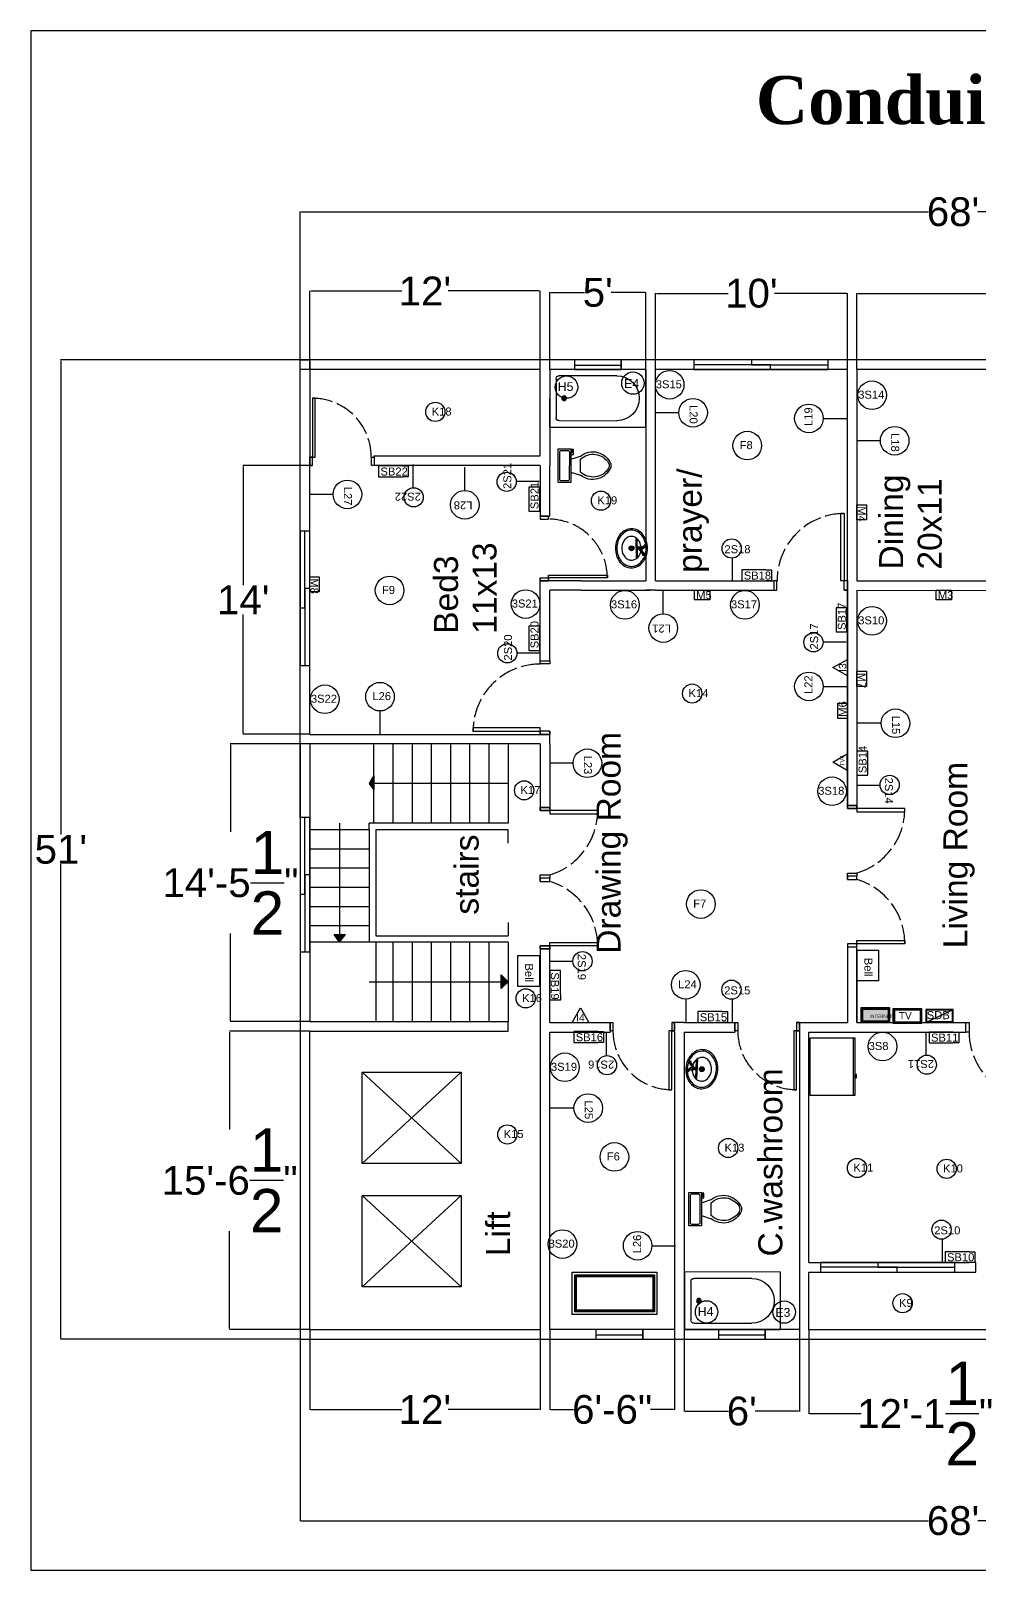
# Model space of a CAD drawing. Header units: inches. Extents: x -412 to 20037, y 548 to 16595.
# Drawn here: x 4946 to 5538, y 9159 to 10121 of the extents above; entities that cross this region are included whole.
import ezdxf
from ezdxf.enums import TextEntityAlignment as Align

# ---------------------------------------------------------------- set-up
doc = ezdxf.new("R2010")
doc.units = ezdxf.units.IN
doc.header["$MEASUREMENT"] = 0
doc.linetypes.add('ACAD_ISO02W100', pattern=[15, 12, -3])
doc.layers.get('Defpoints').update_dxf_attribs({"color": 6})
doc.layers.add('bath', color=4, linetype='Continuous')
doc.layers.add('www.linecad.com', color=7, linetype='Continuous')
doc.layers.add('block cover', color=7, linetype='Continuous', lineweight=30)
doc.layers.add('text', color=140, linetype='Continuous', lineweight=9)
doc.styles.add('Arial', font='arial.ttf')
doc.styles.get("Standard").update_dxf_attribs({"font": 'arial.ttf'})
doc.dimstyles.new('Copy of civil layout', dxfattribs={"dimtxt": 18, "dimasz": 0.625, "dimexe": 0.18, "dimexo": 0.0625, "dimgap": 0.09, "dimtad": 0, "dimtih": 1, "dimtoh": 1, "dimdec": 1, "dimzin": 0, "dimdsep": 46, "dimlunit": 4, "dimtxsty": 'Standard', "dimcen": 0.09, "dimclrd": 6, "dimclre": 256, "dimclrt": 256, "dimadec": 0, "dimazin": 0, "dimtfac": 1.5, "dimtdec": 1, "dimtofl": 0, "dimtmove": 0, "dimatfit": 0, "dimfxl": 1, "dimtolj": 1, "dimtzin": 0, "dimlwe": -1, "dimarcsym": 0})
pattern_1 = [(315, (5105.1176, 9914.0766), (0.091289, 0.091289), [])]

# ---------------------------------------------------------------- blocks, each defined once
blk = doc.blocks.new('Bath Tub - 26 x 60 in.')
for p, q in [((8, -18), (10, -18)), ((9, -17), (9, -19))]:
    blk.add_line(p, q)
blk.add_lwpolyline([(0, -36), (0, 0), (60, 0), (60, -36)], close=True)
for points in [[(4, -30), (4, -6)], [(6, -4), (42, -4)], [(42, -32), (6, -32)]]:
    blk.add_lwpolyline(points)
for radius in [1.5, 1]:
    blk.add_circle((9, -18), radius)
for centre, radius, start, end in [((5.75, -5.75), 1.77, 81.8699, 188.1301), ((42, -18), 14, 270, 90), ((5.75, -30.25), 1.77, 171.8699, 278.1301)]:
    blk.add_arc(centre, radius, start, end)
blk = doc.blocks.new('Toilet - top')
for p, q in [((-10, -8.5), (-8, -8.5)), ((-10, -9.5), (-10, -8.5)), ((-7, -9.5), (-10, -9.5)), ((-8, -8.5), (-8, -8)), ((-7, -8), (-7, -9.5)), ((-4, -8), (-6, -14)), ((4, -8), (6, -14)), ((9.5, -6), (9.5, -2)), ((4, -14), (-4, -14))]:
    blk.add_line(p, q)
blk.add_lwpolyline([(10.5, -8), (10.5, 0), (-10.5, 0), (-10.5, -8)], close=True)
for points in [[(-9.5, -2), (-9.5, -6)], [(8.5, -1), (-8.5, -1)], [(-8.5, -7), (8.5, -7)]]:
    blk.add_lwpolyline(points)
for centre, radius, start, end in [((-8.62, -1.88), 0.884, 81.8699, 188.1301), ((-8.62, -6.12), 0.884, 171.8699, 278.1301), ((8.62, -1.88), 0.884, 351.8699, 98.1301), ((8.62, -6.12), 0.884, 261.8699, 8.1301), ((3.52, -21.58), 12.17, 141.46911, 247.97143), ((4.2, -21.82), 11.33, 136.36773, 238.94682), ((-3.52, -21.58), 12.17, 292.02843, 38.53071), ((-4.2, -21.82), 11.33, 301.05301, 43.63209), ((0, -27.88), 4, 245.73182, 294.26817), ((0, -29), 4, 254.86053, 285.13947)]:
    blk.add_arc(centre, radius, start, end)
blk = doc.blocks.new('Sink - Oval top')
for p, q in [((-1, 0), (1, 0)), ((0, 1), (0, -1))]:
    blk.add_line(p, q)
at = {"linetype": 'Continuous'}
for points in [[(-12.23, 0.39, 0.117634), (-11.46, -3.36, 0.104469), (-8.88, -6.8, 0.090016), (-5.08, -9.07, 0.08192), (-0.32, -10.02, 0.08192), (4.49, -9.38, 0.090016), (8.42, -7.36, 0.104469), (11.22, -4.09, 0.117634), (12.23, -0.39, 0.117634), (11.46, 3.36, 0.104469), (8.88, 6.8, 0.090016), (5.08, 9.07, 0.08192), (0.32, 10.02, 0.08192), (-4.49, 9.38, 0.090016), (-8.42, 7.36, 0.104469), (-11.22, 4.09, 0.117634)], [(-11.29, 0.16, 0.118622), (-10.52, -3.25, 0.104678), (-8.07, -6.36, 0.089562), (-4.54, -8.37, 0.081185), (-0.13, -9.15, 0.081185), (4.3, -8.49, 0.089562), (7.89, -6.58, 0.104678), (10.42, -3.55, 0.118622), (11.29, -0.16, 0.118622), (10.52, 3.25, 0.104678), (8.07, 6.36, 0.089562), (4.54, 8.37, 0.081185), (0.13, 9.15, 0.081185), (-4.3, 8.49, 0.089562), (-7.89, 6.58, 0.104678), (-10.42, 3.55, 0.118622)], [(-7.42, 0.08, 0.118283), (-6.91, -2.17, 0.104607), (-5.29, -4.21, 0.089718), (-2.97, -5.53, 0.081436), (-0.07, -6.04, 0.081436), (2.84, -5.59, 0.089718), (5.2, -4.33, 0.104607), (6.86, -2.32, 0.118283), (7.42, -0.08, 0.118283), (6.91, 2.17, 0.104607), (5.29, 4.21, 0.089718), (2.97, 5.53, 0.081436), (0.07, 6.04, 0.081436), (-2.84, 5.59, 0.089718), (-5.2, 4.33, 0.104607), (-6.86, 2.32, 0.118283)]]:
    blk.add_lwpolyline(points, format="xyb", close=True, dxfattribs=at)
for radius in [1.5, 1]:
    blk.add_circle((0, 0), radius)
blk = doc.blocks.new('Faucet - single handle front')
for p, q in [((-2, 6), (-2, 5.5)), ((-1, 6), (-2, 6)), ((-0.5, 4), (-2, 5.5)), ((-2, 5.5), (-1, 5.5)), ((-1, 5.5), (-1, 6)), ((0.5, 4), (-1, 6)), ((-1, 5.5), (0.5, 4)), ((-0.75, 3), (0.75, 3)), ((-0.75, 0.5), (-0.75, 3)), ((-0.75, 1), (0.75, 1)), ((-0.5, 4), (0.5, 4)), ((-0.25, 2), (3.75, 5)), ((3.75, 4.5), (-0.25, 1.5)), ((-0.25, 1.5), (-0.25, 2)), ((0.75, 1.5), (-0.25, 1.5)), ((0.75, 1.5), (4.08742, 4.003)), ((0.75, 3), (0.75, 2.7386)), ((0.75, 1.5), (0.75, 0.5)), ((3.75, 4.5), (3.75, 5)), ((3.75, 5), (4.75, 5)), ((3.75, 4), (3.75, 4.5)), ((4.75, 4.5), (3.75, 4.5)), ((4.75, 4), (3.75, 4)), ((4.75, 5), (4.75, 4.5)), ((4.75, 4.5), (4.75, 4))]:
    blk.add_line(p, q)
blk.add_lwpolyline([(-6, 0), (-6, 0.5), (6, 0.5), (6, 0)], close=True)
for centre, start, end in [((1.25426, 3.0302), 151.0646, 180.8629), ((-1.25426, 3.0302), 359.1371, 28.93536)]:
    blk.add_arc(centre, 2.00448, start, end)
blk = doc.blocks.new('Refrigerator-2 door - 36 in top')
for p, q in [((0, -26.999999), (36, -26.999999)), ((11, -27.999999), (11, -28.999999)), ((12, -26.999999), (12, -28.999999)), ((13, -28.999999), (13, -27.999999)), ((11, -28.999999), (13, -28.999999))]:
    blk.add_line(p, q)
blk.add_lwpolyline([(0, -27.999999), (0, 0), (36, 0), (36, -27.999999)], close=True)
blk = doc.blocks.new('*D100')
at = {"transparency": 16777216}
for p, q in [((5114, 9915.56), (5114, 10008.18)), ((5930, 9915.56), (5930, 10008.18))]:
    blk.add_line(p, q, dxfattribs=at)
at = {"color": 6, "lineweight": -2, "transparency": 16777216}
for p, q in [((5114.62, 10008), (5506.59, 10008)), ((5929.38, 10008), (5537.41, 10008))]:
    blk.add_line(p, q, dxfattribs=at)
at = {"color": 6, "transparency": 16777216}
for points in [[(5114.62, 10008.1), (5114.62, 10007.9), (5114, 10008)], [(5929.38, 10008.1), (5929.38, 10007.9), (5930, 10008)]]:
    blk.add_solid(points, dxfattribs=at)
at = {"layer": 'Defpoints', "color": 0, "transparency": 16777216}
for p in [(5930, 10008), (5114, 9915.5), (5930, 9915.5)]:
    blk.add_point(p, dxfattribs=at)
at = {"transparency": 16777216, "insert": (5522, 10008), "char_height": 18, "attachment_point": 5}
blk.add_mtext("\\A1;68'", dxfattribs=at)
blk = doc.blocks.new('*D199')
at = {"transparency": 16777216}
for p, q in [((5113.94, 9915.57), (4964.32, 9915.57)), ((5113.94, 9303.57), (4964.32, 9303.57))]:
    blk.add_line(p, q, dxfattribs=at)
at = {"color": 6, "lineweight": -2, "transparency": 16777216}
for p, q in [((4964.5, 9914.94), (4964.5, 9618.85)), ((4964.5, 9304.19), (4964.5, 9600.28))]:
    blk.add_line(p, q, dxfattribs=at)
at = {"color": 6, "transparency": 16777216}
for points in [[(4964.4, 9914.94), (4964.6, 9914.94), (4964.5, 9915.57)], [(4964.4, 9304.19), (4964.6, 9304.19), (4964.5, 9303.57)]]:
    blk.add_solid(points, dxfattribs=at)
at = {"layer": 'Defpoints', "color": 0, "transparency": 16777216}
for p in [(5114, 9915.57), (4964.5, 9303.57), (5114, 9303.57)]:
    blk.add_point(p, dxfattribs=at)
at = {"transparency": 16777216, "insert": (4964.5, 9609.57), "char_height": 18, "attachment_point": 5}
blk.add_mtext("\\A1;51'", dxfattribs=at)
blk = doc.blocks.new('*D200')
at = {"transparency": 16777216}
for p, q in [((5119.94, 9849.57), (5078.32, 9849.57)), ((5119.94, 9681.57), (5078.32, 9681.57))]:
    blk.add_line(p, q, dxfattribs=at)
at = {"color": 6, "lineweight": -2, "transparency": 16777216}
for p, q in [((5078.5, 9848.94), (5078.5, 9774.69)), ((5078.5, 9682.19), (5078.5, 9756.44))]:
    blk.add_line(p, q, dxfattribs=at)
at = {"color": 6, "transparency": 16777216}
for points in [[(5078.4, 9848.94), (5078.6, 9848.94), (5078.5, 9849.57)], [(5078.4, 9682.19), (5078.6, 9682.19), (5078.5, 9681.57)]]:
    blk.add_solid(points, dxfattribs=at)
at = {"layer": 'Defpoints', "color": 0, "transparency": 16777216}
for p in [(5120, 9849.57), (5078.5, 9681.57), (5120, 9681.57)]:
    blk.add_point(p, dxfattribs=at)
at = {"transparency": 16777216, "insert": (5078.5, 9765.57), "char_height": 18, "attachment_point": 5}
blk.add_mtext("\\A1;14'", dxfattribs=at)
blk = doc.blocks.new('*D201')
at = {"transparency": 16777216}
for p, q in [((5119.94, 9675.56), (5070.32, 9675.56)), ((5119.94, 9502.05), (5070.32, 9502.05))]:
    blk.add_line(p, q, dxfattribs=at)
at = {"color": 6, "lineweight": -2, "transparency": 16777216}
for p, q in [((5070.5, 9674.94), (5070.5, 9620.66)), ((5070.5, 9502.68), (5070.5, 9556.95))]:
    blk.add_line(p, q, dxfattribs=at)
at = {"color": 6, "transparency": 16777216}
for points in [[(5070.4, 9674.94), (5070.6, 9674.94), (5070.5, 9675.56)], [(5070.4, 9502.68), (5070.6, 9502.68), (5070.5, 9502.05)]]:
    blk.add_solid(points, dxfattribs=at)
at = {"layer": 'Defpoints', "color": 0, "transparency": 16777216}
for p in [(5120, 9675.56), (5070.5, 9502.05), (5120, 9502.05)]:
    blk.add_point(p, dxfattribs=at)
at = {"transparency": 16777216, "insert": (5070.5, 9588.81), "char_height": 18, "attachment_point": 5}
blk.add_mtext('\\A1;14\'-5{\\H1.5x;\\S1/2;}"', dxfattribs=at)
blk = doc.blocks.new('*D202')
at = {"transparency": 16777216}
for p, q in [((5119.94, 9496.05), (5069.82, 9496.05)), ((5119.94, 9309.57), (5069.82, 9309.57))]:
    blk.add_line(p, q, dxfattribs=at)
at = {"color": 6, "lineweight": -2, "transparency": 16777216}
for p, q in [((5070, 9495.43), (5070, 9434.66)), ((5070, 9310.19), (5070, 9370.95))]:
    blk.add_line(p, q, dxfattribs=at)
at = {"color": 6, "transparency": 16777216}
for points in [[(5069.9, 9495.43), (5070.1, 9495.43), (5070, 9496.05)], [(5069.9, 9310.19), (5070.1, 9310.19), (5070, 9309.57)]]:
    blk.add_solid(points, dxfattribs=at)
at = {"layer": 'Defpoints', "color": 0, "transparency": 16777216}
for p in [(5120, 9496.05), (5070, 9309.57), (5120, 9309.57)]:
    blk.add_point(p, dxfattribs=at)
at = {"transparency": 16777216, "insert": (5070, 9402.81), "char_height": 18, "attachment_point": 5}
blk.add_mtext('\\A1;15\'-6{\\H1.5x;\\S1/2;}"', dxfattribs=at)
blk = doc.blocks.new('*D203')
at = {"transparency": 16777216}
for p, q in [((5120, 9909.63), (5120, 9958.75)), ((5264, 9909.63), (5264, 9958.75))]:
    blk.add_line(p, q, dxfattribs=at)
at = {"color": 6, "lineweight": -2, "transparency": 16777216}
for p, q in [((5120.63, 9958.57), (5177.48, 9958.57)), ((5263.38, 9958.57), (5206.52, 9958.57))]:
    blk.add_line(p, q, dxfattribs=at)
at = {"color": 6, "transparency": 16777216}
for points in [[(5120.63, 9958.67), (5120.63, 9958.46), (5120, 9958.57)], [(5263.38, 9958.67), (5263.38, 9958.46), (5264, 9958.57)]]:
    blk.add_solid(points, dxfattribs=at)
at = {"layer": 'Defpoints', "color": 0, "transparency": 16777216}
for p in [(5264, 9958.57), (5120, 9909.57), (5264, 9909.57)]:
    blk.add_point(p, dxfattribs=at)
at = {"transparency": 16777216, "insert": (5192, 9958.57), "char_height": 18, "attachment_point": 5}
blk.add_mtext("\\A1;12'", dxfattribs=at)
blk = doc.blocks.new('*D204')
at = {"transparency": 16777216}
for p, q in [((5270, 9909.63), (5270, 9957.75)), ((5330, 9909.63), (5330, 9957.75))]:
    blk.add_line(p, q, dxfattribs=at)
at = {"color": 6, "lineweight": -2, "transparency": 16777216}
for p, q in [((5270.63, 9957.57), (5291.63, 9957.57)), ((5329.38, 9957.57), (5308.37, 9957.57))]:
    blk.add_line(p, q, dxfattribs=at)
at = {"color": 6, "transparency": 16777216}
for points in [[(5270.63, 9957.67), (5270.63, 9957.46), (5270, 9957.57)], [(5329.38, 9957.67), (5329.38, 9957.46), (5330, 9957.57)]]:
    blk.add_solid(points, dxfattribs=at)
at = {"layer": 'Defpoints', "color": 0, "transparency": 16777216}
for p in [(5330, 9957.57), (5270, 9909.57), (5330, 9909.57)]:
    blk.add_point(p, dxfattribs=at)
at = {"transparency": 16777216, "insert": (5300, 9957.57), "char_height": 18, "attachment_point": 5}
blk.add_mtext("\\A1;5'", dxfattribs=at)
blk = doc.blocks.new('*D205')
at = {"transparency": 16777216}
for p, q in [((5336, 9909.63), (5336, 9957.25)), ((5455.99, 9909.63), (5455.99, 9957.25))]:
    blk.add_line(p, q, dxfattribs=at)
at = {"color": 6, "lineweight": -2, "transparency": 16777216}
for p, q in [((5336.63, 9957.07), (5381.48, 9957.07)), ((5455.37, 9957.07), (5410.51, 9957.07))]:
    blk.add_line(p, q, dxfattribs=at)
at = {"color": 6, "transparency": 16777216}
for points in [[(5336.63, 9957.17), (5336.63, 9956.96), (5336, 9957.07)], [(5455.37, 9957.17), (5455.37, 9956.96), (5455.99, 9957.07)]]:
    blk.add_solid(points, dxfattribs=at)
at = {"layer": 'Defpoints', "color": 0, "transparency": 16777216}
for p in [(5455.99, 9957.07), (5336, 9909.57), (5455.99, 9909.57)]:
    blk.add_point(p, dxfattribs=at)
at = {"transparency": 16777216, "insert": (5396, 9957.07), "char_height": 18, "attachment_point": 5}
blk.add_mtext("\\A1;10'", dxfattribs=at)
blk = doc.blocks.new('*D206')
at = {"transparency": 16777216}
for p, q in [((5462, 9909.63), (5462, 9957.25)), ((5702, 9909.63), (5702, 9957.25))]:
    blk.add_line(p, q, dxfattribs=at)
at = {"color": 6, "lineweight": -2, "transparency": 16777216}
for p, q in [((5462.63, 9957.07), (5566.48, 9957.07)), ((5701.38, 9957.07), (5597.52, 9957.07))]:
    blk.add_line(p, q, dxfattribs=at)
at = {"color": 6, "transparency": 16777216}
for points in [[(5462.63, 9957.17), (5462.63, 9956.96), (5462, 9957.07)], [(5701.38, 9957.17), (5701.38, 9956.96), (5702, 9957.07)]]:
    blk.add_solid(points, dxfattribs=at)
at = {"layer": 'Defpoints', "color": 0, "transparency": 16777216}
for p in [(5702, 9957.07), (5462, 9909.57), (5702, 9909.57)]:
    blk.add_point(p, dxfattribs=at)
at = {"transparency": 16777216, "insert": (5582, 9957.07), "char_height": 18, "attachment_point": 5}
blk.add_mtext("\\A1;20'", dxfattribs=at)
blk = doc.blocks.new('*D208')
at = {"transparency": 16777216}
for p, q in [((5120, 9309.5), (5120, 9259.39)), ((5264, 9309.5), (5264, 9259.39))]:
    blk.add_line(p, q, dxfattribs=at)
at = {"color": 6, "lineweight": -2, "transparency": 16777216}
for p, q in [((5120.63, 9259.57), (5177.48, 9259.57)), ((5263.38, 9259.57), (5206.52, 9259.57))]:
    blk.add_line(p, q, dxfattribs=at)
at = {"color": 6, "transparency": 16777216}
for points in [[(5120.63, 9259.67), (5120.63, 9259.46), (5120, 9259.57)], [(5263.38, 9259.67), (5263.38, 9259.46), (5264, 9259.57)]]:
    blk.add_solid(points, dxfattribs=at)
at = {"layer": 'Defpoints', "color": 0, "transparency": 16777216}
for p in [(5120, 9309.57), (5264, 9309.57), (5264, 9259.57)]:
    blk.add_point(p, dxfattribs=at)
at = {"transparency": 16777216, "insert": (5192, 9259.57), "char_height": 18, "attachment_point": 5}
blk.add_mtext("\\A1;12'", dxfattribs=at)
blk = doc.blocks.new('*D209')
at = {"transparency": 16777216}
for p, q in [((5270, 9309.5), (5270, 9259.39)), ((5348, 9309.5), (5348, 9259.39))]:
    blk.add_line(p, q, dxfattribs=at)
at = {"color": 6, "lineweight": -2, "transparency": 16777216}
for p, q in [((5270.63, 9259.57), (5284.94, 9259.57)), ((5347.38, 9259.57), (5333.06, 9259.57))]:
    blk.add_line(p, q, dxfattribs=at)
at = {"color": 6, "transparency": 16777216}
for points in [[(5270.63, 9259.67), (5270.63, 9259.46), (5270, 9259.57)], [(5347.38, 9259.67), (5347.38, 9259.46), (5348, 9259.57)]]:
    blk.add_solid(points, dxfattribs=at)
at = {"layer": 'Defpoints', "color": 0, "transparency": 16777216}
for p in [(5270, 9309.57), (5348, 9309.57), (5270, 9259.57)]:
    blk.add_point(p, dxfattribs=at)
at = {"transparency": 16777216, "insert": (5309, 9259.57), "char_height": 18, "attachment_point": 5}
blk.add_mtext('\\A1;6\'-6"', dxfattribs=at)
blk = doc.blocks.new('*D210')
at = {"transparency": 16777216}
for p, q in [((5354, 9309.5), (5354, 9258.34)), ((5426, 9309.5), (5426, 9258.34))]:
    blk.add_line(p, q, dxfattribs=at)
at = {"color": 6, "lineweight": -2, "transparency": 16777216}
for p, q in [((5354.63, 9258.52), (5381.58, 9258.52)), ((5425.38, 9258.52), (5398.42, 9258.52))]:
    blk.add_line(p, q, dxfattribs=at)
at = {"color": 6, "transparency": 16777216}
for points in [[(5354.63, 9258.63), (5354.63, 9258.42), (5354, 9258.52)], [(5425.38, 9258.63), (5425.38, 9258.42), (5426, 9258.52)]]:
    blk.add_solid(points, dxfattribs=at)
at = {"layer": 'Defpoints', "color": 0, "transparency": 16777216}
for p in [(5354, 9309.57), (5426, 9309.57), (5354, 9258.52)]:
    blk.add_point(p, dxfattribs=at)
at = {"transparency": 16777216, "insert": (5390, 9258.52), "char_height": 18, "attachment_point": 5}
blk.add_mtext("\\A1;6'", dxfattribs=at)
blk = doc.blocks.new('*D211')
at = {"transparency": 16777216}
for p, q in [((5432, 9309.5), (5432, 9256.89)), ((5577.28, 9309.5), (5577.28, 9256.89))]:
    blk.add_line(p, q, dxfattribs=at)
at = {"color": 6, "lineweight": -2, "transparency": 16777216}
for p, q in [((5432.63, 9257.07), (5464.64, 9257.07)), ((5576.65, 9257.07), (5544.64, 9257.07))]:
    blk.add_line(p, q, dxfattribs=at)
at = {"color": 6, "transparency": 16777216}
for points in [[(5432.63, 9257.17), (5432.63, 9256.96), (5432, 9257.07)], [(5576.65, 9257.17), (5576.65, 9256.96), (5577.28, 9257.07)]]:
    blk.add_solid(points, dxfattribs=at)
at = {"layer": 'Defpoints', "color": 0, "transparency": 16777216}
for p in [(5432, 9309.57), (5577.28, 9309.57), (5577.28, 9257.07)]:
    blk.add_point(p, dxfattribs=at)
at = {"transparency": 16777216, "insert": (5504.64, 9257.07), "char_height": 18, "attachment_point": 5}
blk.add_mtext('\\A1;12\'-1{\\H1.5x;\\S1/2;}"', dxfattribs=at)
blk = doc.blocks.new('*D214')
at = {"transparency": 16777216}
for p, q in [((5114, 9303.5), (5114, 9189.89)), ((5930, 9303.5), (5930, 9189.89))]:
    blk.add_line(p, q, dxfattribs=at)
at = {"color": 6, "lineweight": -2, "transparency": 16777216}
for p, q in [((5114.63, 9190.07), (5506.59, 9190.07)), ((5929.38, 9190.07), (5537.41, 9190.07))]:
    blk.add_line(p, q, dxfattribs=at)
at = {"color": 6, "transparency": 16777216}
for points in [[(5114.63, 9190.17), (5114.63, 9189.96), (5114, 9190.07)], [(5929.38, 9190.17), (5929.38, 9189.96), (5930, 9190.07)]]:
    blk.add_solid(points, dxfattribs=at)
at = {"layer": 'Defpoints', "color": 0, "transparency": 16777216}
for p in [(5114, 9303.57), (5930, 9303.57), (5930, 9190.07)]:
    blk.add_point(p, dxfattribs=at)
at = {"transparency": 16777216, "insert": (5522, 9190.07), "char_height": 18, "attachment_point": 5}
blk.add_mtext("\\A1;68'", dxfattribs=at)

msp = doc.modelspace()

# ---------------------------------------------------------------- hatches: boundary and pattern name
h = msp.add_hatch()
h.set_pattern_fill('ANSI31', color=256, scale=1.032817, angle=-90)
h.set_pattern_definition(pattern_1)
h.paths.add_polyline_path([(5160.19, 9646.85), (5160.19, 9650.7), (5157.18, 9650.7)])
h.paths.add_polyline_path([(5160.19, 9650.7), (5160.19, 9655.7), (5157.18, 9650.7)])
h = msp.add_hatch()
h.set_pattern_fill('ANSI31', color=256, scale=1.032817, angle=-90)
h.set_pattern_definition(pattern_1)
h.paths.add_polyline_path([(5142.32, 9556.51), (5138.59, 9556.51), (5138.59, 9551.56)])
h.paths.add_polyline_path([(5138.59, 9551.56), (5138.59, 9556.51), (5135.21, 9556.51)])
h = msp.add_hatch()
h.set_pattern_fill('ANSI31', color=256, scale=1.032817, angle=-90)
h.set_pattern_definition(pattern_1)
h.paths.add_polyline_path([(5243.94, 9526.77), (5239.63, 9531.23), (5239.63, 9526.77)])
h.paths.add_polyline_path([(5243.94, 9526.77), (5239.63, 9526.77), (5239.63, 9522.58)])
at = {"true_color": 0x2776bb}
h = msp.add_hatch(color=152, dxfattribs=at)
h.dxf.hatch_style = 1
h.paths.add_polyline_path([(5465.37, 9502.45), (5481.7, 9502.45), (5481.7, 9509.56), (5465.37, 9509.56)])

# ---------------------------------------------------------------- linework, layer by layer
for p, q in [((4945.73, 10121.16), (4945.73, 9159.17)), ((5930, 9915.5), (5114, 9915.5)), ((5114, 9629.63), (5114, 9915.5)), ((5120, 9909.5), (5120, 9855.5)), ((5264, 9909.5), (5120, 9909.5)), ((5264, 9855.5), (5264, 9909.5)), ((5330, 9909.5), (5270, 9909.5)), ((5270, 9909.5), (5270, 9849.5)), ((5330, 9909.5), (5330, 9777.5)), ((5455.99, 9909.5), (5336, 9909.5)), ((5336, 9777.5), (5336, 9909.5)), ((5455.99, 9777.55), (5455.99, 9909.5)), ((5702, 9909.5), (5462, 9909.5)), ((5462, 9909.5), (5462, 9777.5)), ((5120, 9855.5), (5120, 9854.76)), ((5160.3, 9854.76), (5160.3, 9855.5)), ((5160.3, 9855.5), (5264, 9855.5)), ((5120, 9681.5), (5120, 9849.5)), ((5264, 9849.5), (5160.3, 9849.5)), ((5264, 9849.5), (5264, 9817.8)), ((5270, 9817.8), (5270, 9849.5)), ((5264, 9817.8), (5270, 9817.8)), ((5263.98, 9727.5), (5264, 9777.5)), ((5270, 9777.5), (5269.26, 9777.5)), ((5289.7, 9777.5), (5270, 9777.5)), ((5289.7, 9777.5), (5330, 9777.5)), ((5336, 9777.5), (5409.99, 9777.5)), ((5462, 9777.5), (5655.99, 9777.45)), ((5269.98, 9727.5), (5270, 9771.5)), ((5289.7, 9771.5), (5270, 9771.5)), ((5289.7, 9771.5), (5333, 9771.5)), ((5336, 9771.5), (5330, 9771.5)), ((5336, 9771.5), (5410, 9771.5)), ((5462, 9771.5), (5462, 9637.11)), ((5462, 9771.5), (5656, 9771.45)), ((5120, 9681.5), (5264, 9681.5)), ((5270, 9675.5), (5270, 9681.5)), ((5114, 9675.5), (5114, 9627.59)), ((5120, 9675.5), (5120, 9501.99)), ((5243.94, 9675.5), (5120, 9675.5)), ((5159.94, 9675.5), (5159.94, 9625.92)), ((5171.94, 9675.48), (5171.94, 9625.92)), ((5183.94, 9675.48), (5183.94, 9625.92)), ((5195.94, 9675.48), (5195.94, 9625.92)), ((5207.94, 9675.48), (5207.94, 9625.92)), ((5219.94, 9675.5), (5219.94, 9625.92)), ((5219.94, 9675.48), (5219.94, 9625.92)), ((5231.94, 9675.5), (5231.94, 9625.92)), ((5243.94, 9675.5), (5243.94, 9625.92)), ((5264, 9675.5), (5243.94, 9675.5)), ((5243.94, 9675.48), (5243.94, 9625.92)), ((5264, 9675.5), (5264, 9635.95)), ((5270, 9675.5), (5270, 9635.87)), ((5160.19, 9655.7), (5157.18, 9650.7)), ((5243.94, 9650.7), (5157.18, 9650.7)), ((5157.18, 9650.7), (5160.19, 9646.85)), ((5160.19, 9655.7), (5160.19, 9646.85)), ((5264, 9635.95), (5264, 9635.87)), ((5157.18, 9621.79), (5120, 9621.79)), ((5138.59, 9625.92), (5138.59, 9551.56)), ((5159.94, 9625.92), (5157.18, 9625.92)), ((5157.18, 9621.79), (5157.18, 9625.92)), ((5157.18, 9621.79), (5157.18, 9551.56)), ((5243.94, 9625.92), (5159.94, 9625.92)), ((5161.31, 9621.79), (5161.31, 9555.69)), ((5243.94, 9621.79), (5161.31, 9621.79)), ((5243.94, 9613.53), (5243.94, 9621.79)), ((5157.18, 9609.79), (5120, 9609.79)), ((5157.18, 9597.79), (5120, 9597.79)), ((5157.18, 9585.79), (5120, 9585.79)), ((5157.18, 9573.79), (5120, 9573.79)), ((5243.94, 9563.95), (5243.94, 9555.69)), ((5157.18, 9561.79), (5120, 9561.79)), ((5138.59, 9551.56), (5135.21, 9556.51)), ((5135.21, 9556.51), (5142.32, 9556.51)), ((5138.59, 9551.56), (5142.32, 9556.51)), ((5161.31, 9555.69), (5243.94, 9555.69)), ((5114, 9545.63), (5114, 9507.99)), ((5157.18, 9551.56), (5120, 9551.56)), ((5243.94, 9551.56), (5157.18, 9551.56)), ((5161.31, 9551.56), (5161.31, 9501.99)), ((5171.94, 9551.56), (5171.94, 9501.99)), ((5183.94, 9551.56), (5183.94, 9501.99)), ((5195.94, 9551.56), (5195.94, 9501.99)), ((5207.94, 9551.56), (5207.94, 9501.99)), ((5219.94, 9551.56), (5219.94, 9501.99)), ((5231.94, 9551.56), (5231.94, 9501.99)), ((5243.94, 9551.56), (5243.94, 9501.99)), ((5264, 9547.38), (5264, 9309.5)), ((5270, 9501.5), (5270, 9547.38)), ((5456, 9548.62), (5456, 9501.5)), ((5462, 9501.5), (5462, 9548.62)), ((5462, 9546.46), (5462, 9501.5)), ((5157.18, 9526.77), (5243.94, 9526.77)), ((5243.94, 9526.77), (5239.63, 9531.23)), ((5239.63, 9522.58), (5239.63, 9531.23)), ((5243.94, 9526.77), (5239.63, 9522.58)), ((5114, 9507.99), (5114, 9495.99)), ((5114, 9495.99), (5114, 9309.5)), ((5120, 9501.99), (5243.94, 9501.99)), ((5120, 9495.99), (5243.94, 9495.99)), ((5120, 9309.5), (5120, 9495.99)), ((5243.94, 9495.99), (5243.94, 9501.99)), ((5270, 9501.5), (5307.7, 9501.5)), ((5270, 9309.5), (5270, 9495.5)), ((5270, 9495.5), (5307.7, 9495.5)), ((5307.7, 9501.5), (5307.7, 9495.5)), ((5354, 9501.5), (5348, 9501.5)), ((5348, 9495.5), (5348, 9496.24)), ((5348, 9495.5), (5348, 9309.5)), ((5354, 9501.5), (5385.7, 9501.5)), ((5354, 9495.5), (5385.7, 9495.5)), ((5354, 9495.5), (5354, 9309.5)), ((5385.7, 9501.5), (5385.7, 9495.5)), ((5426, 9501.5), (5426, 9345.5)), ((5426, 9501.5), (5432, 9501.5)), ((5432, 9501.5), (5456, 9501.5)), ((5432, 9495.5), (5459, 9495.5)), ((5432, 9351.5), (5432, 9495.5)), ((5459, 9495.5), (5530, 9495.5)), ((5462, 9501.5), (5530, 9501.5)), ((5214.74, 9470.36), (5152.78, 9413.27)), ((5214.74, 9413.27), (5152.78, 9470.36)), ((5214.74, 9393.28), (5152.78, 9336.19)), ((5214.74, 9336.19), (5152.78, 9393.28)), ((5426, 9351.5), (5426, 9309.5)), ((5432, 9351.5), (5530.25, 9351.5)), ((5536.25, 9351.5), (5530.25, 9351.5)), ((5536.25, 9345.5), (5536.25, 9351.5)), ((5432, 9309.5), (5432, 9345.5)), ((5432, 9345.5), (5530.25, 9345.5)), ((5530.25, 9345.5), (5536.25, 9345.5)), ((5114, 9309.5), (5114, 9303.5)), ((5114, 9303.5), (5120, 9303.5)), ((5120, 9309.5), (5237.94, 9309.5)), ((5120, 9303.5), (5243.94, 9303.5)), ((5237.94, 9309.5), (5264, 9309.5)), ((5243.94, 9303.5), (5270, 9303.5)), ((5348, 9309.5), (5270, 9309.5)), ((5270, 9303.5), (5354, 9303.5)), ((5426, 9309.5), (5354, 9309.5)), ((5354, 9303.5), (5930, 9303.5)), ((5432, 9309.5), (5571.28, 9309.5))]:
    msp.add_line(p, q)
at = {"color": 143, "true_color": 0x7aafdf}
for p, q in [((5285.38, 9912.28), (5314.62, 9912.28)), ((5298.88, 9306.28), (5328.12, 9306.28)), ((5375.38, 9306.28), (5404.62, 9306.28))]:
    msp.add_line(p, q, dxfattribs=at)
at = {"color": 0}
for p, q in [((5350.61, 9882.5), (5336, 9882.5)), ((5440.88, 9878.94), (5455.49, 9878.94)), ((5476.61, 9865), (5462, 9865)), ((5178.06, 9849.23), (5181.63, 9849.23)), ((5181.63, 9842.5), (5178.06, 9842.5)), ((5181.63, 9849.23), (5181.63, 9842.5)), ((5184.63, 9835.43), (5184.63, 9850.04)), ((5216.94, 9833.88), (5216.94, 9848.49)), ((5248.89, 9839.69), (5263.5, 9839.69)), ((5134.61, 9831.44), (5120, 9831.44)), ((5384.04, 9791.81), (5384.04, 9777.2)), ((5405.06, 9784.23), (5408.63, 9784.23)), ((5408.63, 9784.23), (5408.63, 9777.5)), ((5408.63, 9777.5), (5405.06, 9777.5)), ((5340.94, 9756.88), (5340.94, 9771.49)), ((5440.6, 9739.37), (5455.21, 9739.37)), ((5249.3, 9732.48), (5263.91, 9732.48)), ((5447, 9723.18), (5455.98, 9728.37)), ((5455.98, 9718), (5455.98, 9728.37)), ((5455.98, 9718), (5447, 9723.18)), ((5440.88, 9711.44), (5455.49, 9711.44)), ((5163.94, 9696.11), (5163.94, 9681.5)), ((5477.11, 9688.44), (5462.5, 9688.44)), ((5446.89, 9664.18), (5455.87, 9669.37)), ((5455.87, 9659), (5455.87, 9669.37)), ((5284.61, 9663.44), (5270, 9663.44)), ((5455.87, 9659), (5446.89, 9664.18)), ((5476.56, 9649.57), (5461.95, 9649.57)), ((5284.65, 9539.46), (5270.04, 9539.46)), ((5270, 9515.37), (5270, 9518.94)), ((5276.73, 9515.37), (5270, 9515.37)), ((5276.73, 9518.94), (5276.73, 9515.37)), ((5355, 9516.05), (5355, 9501.44)), ((5383.9, 9516.11), (5383.9, 9501.5)), ((5284, 9501.52), (5289.18, 9510.5)), ((5289.18, 9510.5), (5294.37, 9501.52)), ((5377.56, 9508.23), (5381.13, 9508.23)), ((5381.13, 9508.23), (5381.13, 9501.5)), ((5284, 9501.52), (5294.37, 9501.52)), ((5300.06, 9495.73), (5303.63, 9495.73)), ((5303.63, 9495.73), (5303.63, 9489)), ((5305.45, 9480.55), (5305.45, 9495.16)), ((5381.13, 9501.5), (5377.56, 9501.5)), ((5505.28, 9480.89), (5505.28, 9495.5)), ((5522.06, 9495.5), (5525.63, 9495.5)), ((5525.63, 9495.5), (5525.63, 9488.77)), ((5303.63, 9489), (5300.06, 9489)), ((5525.63, 9488.77), (5522.06, 9488.77)), ((5285.11, 9447.94), (5270.5, 9447.94)), ((5333.88, 9361.94), (5348.49, 9361.94)), ((5515.16, 9366.16), (5515.16, 9351.55)), ((5532.06, 9358.23), (5535.63, 9358.23)), ((5535.63, 9351.5), (5532.06, 9351.5)), ((5535.63, 9358.23), (5535.63, 9351.5))]:
    msp.add_line(p, q, dxfattribs=at)
at = {"color": 7}
msp.add_line((5505, 9501.5), (5522.14, 9509.56), dxfattribs=at)
for points in [[(4945.73, 9159.17), (6286.88, 9159.17), (6286.88, 10121.16), (4945.73, 10121.16)], [(5178.06, 9849.23), (5163, 9849.23), (5163, 9842.5), (5178.06, 9842.5)], [(5405.06, 9784.23), (5390, 9784.23), (5390, 9777.5), (5405.06, 9777.5)], [(5163.26, 9675.48), (5119.88, 9675.5)], [(5264, 9589.63), (5264, 9593.63)], [(5456, 9590.86), (5456, 9594.86)], [(5276.73, 9518.94), (5276.73, 9534), (5270, 9534), (5270, 9518.94)], [(5377.56, 9508.23), (5362.5, 9508.23), (5362.5, 9501.5), (5377.56, 9501.5)], [(5300.06, 9495.73), (5285, 9495.73), (5285, 9489), (5300.06, 9489)], [(5522.06, 9495.5), (5507, 9495.5), (5507, 9488.77), (5522.06, 9488.77)], [(5532.06, 9358.23), (5517, 9358.23), (5517, 9351.5), (5532.06, 9351.5)]]:
    msp.add_lwpolyline(points)
for points in [[(5114, 9915.5), (5120, 9915.5), (5120, 9909.5), (5114, 9909.5)], [(5314.62, 9915.5), (5314.62, 9915.5), (5314.62, 9909.5), (5314.62, 9909.5)], [(5263.73, 9821), (5263.73, 9836.06), (5257, 9836.06), (5257, 9821)], [(5468, 9825), (5468, 9815.5), (5462, 9815.5), (5462, 9825)], [(5126, 9780), (5126, 9770.5), (5120, 9770.5), (5120, 9780)], [(5360.5, 9771.5), (5370, 9771.5), (5370, 9765.5), (5360.5, 9765.5)], [(5456, 9771.5), (5456, 9637.11), (5456, 9637.11), (5456, 9771.5)], [(5511.5, 9771.5), (5521, 9771.5), (5521, 9765.5), (5511.5, 9765.5)], [(5455.73, 9745.5), (5455.73, 9760.56), (5449, 9760.56), (5449, 9745.5)], [(5263.73, 9734), (5263.73, 9749.06), (5257, 9749.06), (5257, 9734)], [(5468, 9721), (5468, 9711.5), (5462, 9711.5), (5462, 9721)], [(5450, 9691.5), (5450, 9701), (5456, 9701), (5456, 9691.5)], [(5468.73, 9656), (5468.73, 9671.06), (5462, 9671.06), (5462, 9656)], [(5464.5, 9501.5), (5482.5, 9501.5), (5482.5, 9510.5), (5464.5, 9510.5)], [(5465.37, 9502.45), (5481.7, 9502.45), (5481.7, 9509.56), (5465.37, 9509.56)], [(5484.5, 9501), (5502.5, 9501), (5502.5, 9510), (5484.5, 9510)], [(5485.37, 9501.95), (5501.7, 9501.95), (5501.7, 9509.06), (5485.37, 9509.06)], [(5505.45, 9501.98), (5521.77, 9501.98), (5521.77, 9509.09), (5505.45, 9509.09)], [(5214.74, 9470.36), (5214.74, 9413.27), (5152.78, 9413.27), (5152.78, 9470.36)], [(5214.74, 9393.28), (5214.74, 9336.19), (5152.78, 9336.19), (5152.78, 9393.28)], [(5328.12, 9309.5), (5328.12, 9309.5), (5328.12, 9303.5), (5328.12, 9303.5)], [(5404.62, 9309.5), (5404.62, 9309.5), (5404.62, 9303.5), (5404.62, 9303.5)]]:
    msp.add_lwpolyline(points, close=True)
at = {"color": 143, "true_color": 0x7aafdf}
for points in [[(5314.62, 9915.5), (5285.38, 9915.5), (5285.38, 9909.5), (5314.62, 9909.5)], [(5360, 9909.5), (5444, 9909.5), (5444, 9915.5), (5360, 9915.5)], [(5360, 9909.5), (5408, 9909.5), (5408, 9912.5), (5360, 9912.5)], [(5396, 9912.5), (5444, 9912.5), (5444, 9915.5), (5396, 9915.5)], [(5120, 9724.57), (5120, 9808.57), (5114, 9808.57), (5114, 9724.57)], [(5117, 9760.57), (5117, 9808.57), (5114, 9808.57), (5114, 9760.57)], [(5120, 9724.57), (5120, 9772.57), (5117, 9772.57), (5117, 9724.57)], [(5120, 9545.63), (5120, 9629.63), (5114, 9629.63), (5114, 9545.63)], [(5117, 9581.63), (5117, 9629.63), (5114, 9629.63), (5114, 9581.63)], [(5120, 9545.63), (5120, 9593.63), (5117, 9593.63), (5117, 9545.63)], [(5439.12, 9345.5), (5523.12, 9345.5), (5523.12, 9351.5), (5439.12, 9351.5)], [(5475.12, 9348.5), (5523.12, 9348.5), (5523.12, 9351.5), (5475.12, 9351.5)], [(5439.12, 9345.5), (5487.12, 9345.5), (5487.12, 9348.5), (5439.12, 9348.5)], [(5328.12, 9309.5), (5298.88, 9309.5), (5298.88, 9303.5), (5328.12, 9303.5)], [(5404.62, 9309.5), (5375.38, 9309.5), (5375.38, 9303.5), (5404.62, 9303.5)]]:
    msp.add_lwpolyline(points, close=True, dxfattribs=at)
at = {"color": 240, "true_color": 0xed1f24}
for points in [[(5121.75, 9854.76), (5123.5, 9854.76), (5123.5, 9891.55), (5121.75, 9891.55)], [(5120, 9849.5), (5121.75, 9849.5), (5121.75, 9854.76), (5120, 9854.76)], [(5160.3, 9849.5), (5158.55, 9849.5), (5158.55, 9854.76), (5160.3, 9854.76)], [(5264, 9817.8), (5264, 9816.05), (5269.26, 9816.05), (5269.26, 9817.8)], [(5453.99, 9777.54), (5451.99, 9777.54), (5451.95, 9819.54), (5453.95, 9819.54)], [(5264, 9777.5), (5264, 9779.25), (5269.26, 9779.25), (5269.26, 9777.5)], [(5269.26, 9779.25), (5269.26, 9781), (5306.05, 9781), (5306.05, 9779.25)], [(5410, 9771.5), (5412, 9771.5), (5411.99, 9777.5), (5409.99, 9777.5)], [(5456, 9771.55), (5454, 9771.54), (5453.99, 9777.54), (5455.99, 9777.55)], [(5269.98, 9727.5), (5269.98, 9725.5), (5263.98, 9725.5), (5263.98, 9727.5)], [(5264, 9683.5), (5264, 9685.5), (5222, 9685.48), (5222, 9683.48)], [(5270, 9681.5), (5270, 9683.5), (5264, 9683.5), (5264, 9681.5)], [(5264, 9635.87), (5264, 9633.87), (5270, 9633.87), (5270, 9635.87)], [(5456, 9637.11), (5456, 9635.11), (5462, 9635.11), (5462, 9637.11)], [(5264, 9591.63), (5264, 9593.63), (5270, 9593.63), (5270, 9591.63)], [(5264, 9591.63), (5264, 9589.63), (5270, 9589.63), (5270, 9591.63)], [(5456, 9592.86), (5456, 9594.86), (5462, 9594.86), (5462, 9592.86)], [(5456, 9592.86), (5456, 9590.86), (5462, 9590.86), (5462, 9592.86)], [(5264, 9547.38), (5264, 9549.38), (5270, 9549.38), (5270, 9547.38)], [(5307.7, 9501.5), (5309.45, 9501.5), (5309.45, 9496.24), (5307.7, 9496.24)], [(5346.25, 9496.24), (5344.5, 9496.24), (5344.5, 9459.45), (5346.25, 9459.45)], [(5348, 9501.5), (5346.25, 9501.5), (5346.25, 9496.24), (5348, 9496.24)], [(5385.7, 9501.5), (5387.45, 9501.5), (5387.45, 9496.24), (5385.7, 9496.24)], [(5424.25, 9496.24), (5422.5, 9496.24), (5422.5, 9459.45), (5424.25, 9459.45)], [(5426, 9501.5), (5424.25, 9501.5), (5424.25, 9496.24), (5426, 9496.24)], [(5530, 9501.5), (5532, 9501.5), (5532, 9495.5), (5530, 9495.5)]]:
    msp.add_lwpolyline(points, close=True, dxfattribs=at)
for points in [[(5121.75, 9849.5), (5120, 9849.5), (5120, 9854.76), (5123.5, 9854.76)], [(5158.49, 9854.76), (5160.3, 9854.76), (5160.3, 9849.5), (5158.55, 9849.5)], [(5269.26, 9815.99), (5269.26, 9817.8), (5264, 9817.8), (5264, 9816.05)], [(5264, 9779.25), (5264, 9777.5), (5269.26, 9777.5), (5269.26, 9781)], [(5412.06, 9777.5), (5409.99, 9777.5), (5410, 9771.5), (5412, 9771.5)], [(5454, 9771.54), (5456, 9771.55), (5455.99, 9777.55), (5451.99, 9777.54)], [(5263.98, 9725.43), (5263.98, 9727.5), (5269.98, 9727.5), (5269.98, 9725.5)], [(5270, 9683.5), (5270, 9681.5), (5264, 9681.5), (5264, 9685.5)], [(5264, 9633.87), (5264, 9635.87), (5270, 9635.87), (5270, 9631.87)], [(5270, 9631.87), (5300, 9631.87), (5300, 9633.87), (5264, 9633.87)], [(5456, 9635.11), (5456, 9637.11), (5462, 9637.11), (5462, 9633.11)], [(5462, 9633.11), (5492, 9633.11), (5492, 9635.11), (5456, 9635.11)], [(5270, 9593.7), (5270, 9591.63), (5264, 9591.63), (5264, 9593.63)], [(5270, 9589.56), (5270, 9591.63), (5264, 9591.63), (5264, 9589.63)], [(5462, 9594.93), (5462, 9592.86), (5456, 9592.86), (5456, 9594.86)], [(5462, 9590.79), (5462, 9592.86), (5456, 9592.86), (5456, 9590.86)], [(5456, 9550.62), (5456, 9548.62), (5462, 9548.62), (5462, 9552.62)], [(5462, 9552.62), (5492, 9552.62), (5492, 9550.62), (5456, 9550.62)], [(5264, 9549.38), (5264, 9547.38), (5270, 9547.38), (5270, 9551.38)], [(5270, 9551.38), (5300, 9551.38), (5300, 9549.38), (5264, 9549.38)], [(5309.51, 9496.24), (5307.7, 9496.24), (5307.7, 9501.5), (5309.45, 9501.5)], [(5346.25, 9501.5), (5348, 9501.5), (5348, 9496.24), (5344.5, 9496.24)], [(5387.51, 9496.24), (5385.7, 9496.24), (5385.7, 9501.5), (5387.45, 9501.5)], [(5424.25, 9501.5), (5426, 9501.5), (5426, 9496.24), (5422.5, 9496.24)], [(5532.07, 9495.5), (5530, 9495.5), (5530, 9501.5), (5532, 9501.5)]]:
    msp.add_lwpolyline(points, dxfattribs=at)
at = {"color": 0}
for points in [[(5263.52, 9543.23), (5263.52, 9524), (5250, 9524), (5250, 9543.23)], [(5475.52, 9546.73), (5475.52, 9527.5), (5462, 9527.5), (5462, 9546.73)]]:
    msp.add_lwpolyline(points, close=True, dxfattribs=at)
at = {"color": 4}
for points in [[(5464.92, 9501.97), (5482.07, 9501.97), (5482.07, 9510.03), (5464.92, 9510.03)], [(5484.92, 9501.47), (5502.07, 9501.47), (5502.07, 9509.53), (5484.92, 9509.53)], [(5505, 9501.5), (5522.14, 9501.5), (5522.14, 9509.56), (5505, 9509.56)]]:
    msp.add_lwpolyline(points, close=True, dxfattribs=at)
at = {"color": 0}
for centre in [(5344.94, 9899.94), (5471.44, 9893.44), (5359.55, 9882.5), (5431.94, 9878.94), (5393.44, 9861.94), (5485.55, 9865), (5143.55, 9831.44), (5216.94, 9824.94), (5169.94, 9771.44), (5254.94, 9762.94), (5316.94, 9762.44), (5391.94, 9762.44), (5340.94, 9747.94), (5471.44, 9752.44), (5431.94, 9711.44), (5129.44, 9703.44), (5163.94, 9705.05), (5486.05, 9688.44), (5293.55, 9663.44), (5446.44, 9645.94), (5364.44, 9575.44), (5355, 9524.99), (5477.94, 9486.44), (5279.44, 9473.44), (5294.05, 9447.94), (5310.44, 9417.44), (5277.94, 9362.94), (5324.94, 9361.94)]:
    msp.add_circle(centre, 8.94, dxfattribs=at)
for centre, radius in [((5280.5, 9898.5), 7), ((5322, 9901), 7), ((5198.5, 9883), 6), ((5243.07, 9839.35), 6), ((5184.98, 9829.61), 6), ((5302, 9827.5), 6), ((5383.69, 9797.64), 6), ((5434.78, 9739.02), 6), ((5243.48, 9732.13), 6), ((5359, 9707), 6), ((5254, 9646.5), 6), ((5482.38, 9649.92), 6), ((5290.48, 9539.8), 6), ((5383.56, 9521.93), 6), ((5255, 9516.5), 6), ((5305.79, 9474.73), 6), ((5505.62, 9475.06), 6), ((5243.5, 9431.5), 6), ((5381.5, 9423), 6), ((5462, 9410.5), 6), ((5518, 9410), 6), ((5514.82, 9371.98), 6), ((5490.5, 9326), 6), ((5368, 9320.55), 7), ((5416.5, 9320.5), 7)]:
    msp.add_circle(centre, radius)
at = {"color": 240, "linetype": 'ACAD_ISO02W100', "true_color": 0xed1f24}
for centre, radius, start, end in [((5121.75, 9854.76), 36.73, 0, 90), ((5269.26, 9779.25), 36.73, 0, 90), ((5453.99, 9777.54), 41.93, 90.05841, 180.05841), ((5264, 9683.5), 41.93, 90.0292, 180.0292), ((5258, 9633.87), 41.93, 286.29535, 0), ((5450, 9635.11), 41.93, 286.29535, 0), ((5258, 9549.38), 41.93, 0, 73.70465), ((5450, 9550.62), 41.93, 0, 73.70465), ((5346.25, 9496.24), 36.73, 180, 270), ((5424.25, 9496.24), 36.73, 180, 270), ((5574, 9495.5), 41.93, 180, 270)]:
    msp.add_arc(centre, radius, start, end, dxfattribs=at)
at = {"layer": 'block cover'}
msp.add_lwpolyline([(5120, 9675.5), (5120, 9501.99)], dxfattribs=at)
at = {"layer": 'www.linecad.com'}
for points in [[(5284.12, 9318.98), (5284.12, 9345.42), (5337, 9345.42), (5337, 9318.98)], [(5285.7, 9320.56), (5285.7, 9343.83), (5335.42, 9343.83), (5335.42, 9320.56)], [(5286.5, 9321.36), (5286.5, 9343.04), (5334.62, 9343.04), (5334.62, 9321.36)], [(5286.76, 9321.62), (5286.76, 9342.78), (5334.36, 9342.78), (5334.36, 9321.62)]]:
    msp.add_lwpolyline(points, close=True, dxfattribs=at)

# ---------------------------------------------------------------- block references
at = {"layer": 'bath', "xscale": -1}
for name, p, rotation in [('Bath Tub - 26 x 60 in.', (5269.96, 9873.56), 179.941591661645), ('Toilet - top', (5275.25, 9849.44), 89.97079583082231), ('Toilet - top', (5356.87, 9384.8), 89.97079583082231), ('Bath Tub - 26 x 60 in.', (5354.21, 9309.56), 179.941591661645)]:
    msp.add_blockref(name, p, dxfattribs=dict(at, rotation=rotation))
at = {"layer": 'bath'}
for name, p, rotation in [('Sink - Oval top', (5321.07, 9797.77), 91.21483776212598), ('Faucet - single handle front', (5324.06, 9797.84), 271.2148377621259), ('Refrigerator-2 door - 36 in top', (5432.75, 9455.92), 90), ('Sink - Oval top', (5365.03, 9472.25), 267.5801434161955), ('Faucet - single handle front', (5362.03, 9472.38), 87.5801434161955)]:
    msp.add_blockref(name, p, dxfattribs=dict(at, rotation=rotation))

# ---------------------------------------------------------------- texts
for s, p in [('3S15', (5336.27, 9897.76)), ('3S14', (5462.77, 9891.26)), ('K18', (5196.24, 9880.74)), ('F8', (5388.68, 9859.76)), ('SB22', (5164.24, 9843.24)), ('K19', (5299.74, 9825.24)), ('2S18', (5379.17, 9794.7)), ('F9', (5165.18, 9769.26)), ('SB18', (5391.24, 9778.24)), ('3S21', (5246.27, 9760.76)), ('3S16', (5308.27, 9760.26)), ('3S17', (5383.27, 9760.26)), ('3S10', (5462.77, 9750.26)), ('L26', (5159.18, 9702.87)), ('K14', (5356.74, 9704.74)), ('3S22', (5120.77, 9701.26)), ('K17', (5251.74, 9644.24)), ('3S18', (5437.77, 9643.76)), ('F7', (5359.68, 9573.26)), ('L24', (5350.24, 9522.81)), ('2S15', (5379.04, 9519)), ('K16', (5252.74, 9514.24)), ('SB15', (5363.74, 9502.24)), ('SB16', (5286.24, 9489.74)), ('3S8', (5469.27, 9484.26)), ('SB11', (5508.24, 9489.51)), ('3S19', (5270.77, 9471.26)), ('K15', (5241.24, 9429.24)), ('F6', (5305.68, 9415.26)), ('K13', (5379.24, 9420.74)), ('K11', (5459.74, 9408.24)), ('K10', (5515.74, 9407.74)), ('2S10', (5510.29, 9369.04)), ('3S20', (5269.27, 9360.76)), ('SB10', (5518.24, 9352.24)), ('K9', (5488.24, 9323.74))]:
    msp.add_text(s, height=5).set_placement(p)
for s, height, rotation, p in [('L20', 5, 270, (5357.37, 9887.26)), ('L19', 5, 90, (5434.13, 9874.18)), ('L18', 5, 270, (5483.37, 9869.76)), ('2S21', 5, 90, (5246, 9834.83)), ('prayer/', 15, 90, (5364.95, 9782.41)), ('Dining', 15, 90, (5490.85, 9784.48)), ('L27', 5, 270, (5141.37, 9836.2)), ('2S22', 5, 180, (5189.5, 9832.54)), ('SB21', 5, 90, (5262.99, 9822.24)), ('20x11', 15, 90, (5514.95, 9784.48)), ('L28', 5, 180, (5221.7, 9827.13)), ('11x13', 15, 90, (5236.75, 9744.34)), ('Bed3', 15, 90, (5212.66, 9744.34)), ('SB17', 5, 90, (5454.99, 9746.74)), ('SB20', 5, 90, (5262.99, 9735.24)), ('L21', 5, 180, (5345.7, 9750.13)), ('2S17', 5, 90, (5437.71, 9734.5)), ('2S20', 5, 90, (5246.41, 9727.61)), ('L22', 5, 90, (5434.13, 9706.68)), ('L15', 5, 270, (5483.87, 9693.2)), ('Drawing Room', 15, 90, (5314.24, 9544.4)), ('SB14', 5, 90, (5467.99, 9657.24)), ('L23', 5, 270, (5291.37, 9668.2)), ('Living Room', 15, 90, (5531.05, 9547.81)), ('2S14', 5, 270, (5479.45, 9654.44)), ('stairs', 15, 90, (5225.55, 9568.85)), ('2S19', 5, 270, (5287.54, 9544.32)), ('Bell', 5, 270, (5254.62, 9538.35)), ('Bell', 5, 270, (5466.62, 9541.85)), ('SB19', 5, 270, (5270.74, 9532.76)), ('2S16', 5, 180, (5310.32, 9477.66)), ('2S11', 5, 180, (5510.14, 9478)), ('C.washroom', 15, 90, (5415.35, 9355.21)), ('L25', 5, 270, (5291.87, 9452.7)), ('Lift', 15, 90, (5245.26, 9355.48)), ('L26', 5, 90, (5327.13, 9357.18))]:
    msp.add_text(s, height=height, rotation=rotation).set_placement(p)
at = {"color": 0, "style": 'Arial'}
msp.add_text('I3', height=4.666, rotation=90, dxfattribs=at).set_placement((5452.99, 9723.18), align=Align.MIDDLE_CENTER)
msp.add_text('I4', height=4.666, dxfattribs=at).set_placement((5289.18, 9504.51), align=Align.MIDDLE_CENTER)
for s, width, insert, char_height, attachment_point in [('H5', 7.5, (5275, 9896), 5.5, 7), ('E4', 7.5, (5316.5, 9903.5), 5.5, 1), ('{\\C1;M5}', 23.5, (5361.5, 9771), 5, 1), ('{\\C1;M3}', 23.5, (5512.5, 9771), 5, 1), ('H4', 7.5, (5362.5, 9318.05), 5.5, 7), ('E3', 7.5, (5411, 9323), 5.5, 1)]:
    msp.add_mtext_dynamic_manual_height_columns(s, width=width, gutter_width=1, heights=[0], dxfattribs=dict(insert=insert, char_height=char_height, attachment_point=attachment_point))
at = {"char_height": 5, "attachment_point": 1}
for s, insert, rotation in [('{\\C1;M4}', (5467.5, 9824), 270), ('{\\C1;M8}', (5125.5, 9779), 270), ('{\\C1;M7}', (5467.5, 9720), 270), ('{\\C1;M6}', (5450.5, 9692.5), 90)]:
    msp.add_mtext_dynamic_manual_height_columns(s, width=23.5, gutter_width=1, heights=[0], dxfattribs=dict(at, insert=insert, rotation=rotation))
at = {"color": 7, "attachment_point": 1}
for s, width, insert, char_height in [('INTERNET', 11.1162, (5470.12, 9506.32), 2), ('TV', 14.2018, (5488.19, 9507.95), 4.5), ('SDB', 10.5, (5505.62, 9508.52), 5)]:
    msp.add_mtext_dynamic_manual_height_columns(s, width=width, gutter_width=1, heights=[0], dxfattribs=dict(at, insert=insert, char_height=char_height))
at = {"layer": 'bath', "color": 4, "linetype": 'ACAD_ISO02W100', "insert": (5451.38, 9661.59), "char_height": 2.7, "attachment_point": 1, "rotation": 90}
msp.add_mtext_dynamic_manual_height_columns('{\\C31;\\c6737150;TV4}', width=7.776, gutter_width=0.9, heights=[0], dxfattribs=at)
at = {"layer": 'text', "color": 0, "insert": (5398.79, 10092.88), "char_height": 30, "attachment_point": 1}
msp.add_mtext_dynamic_manual_height_columns('{\\fTimes New Roman|b1|i0|c0|p18;Conduit  Layout}', width=667.4382, gutter_width=1, heights=[39.67], dxfattribs=at)

# ---------------------------------------------------------------- dimensions: what is measured, and where the dimension line sits
for base, p1, p2, picture, middle in [((5930, 10008), (5114, 9915.5), (5930, 9915.5), '*D100', (5522, 10008)), ((5264, 9958.57), (5120, 9909.57), (5264, 9909.57), '*D203', (5192, 9958.57)), ((5330, 9957.57), (5270, 9909.57), (5330, 9909.57), '*D204', (5300, 9957.57)), ((5455.99, 9957.07), (5336, 9909.57), (5455.99, 9909.57), '*D205', (5396, 9957.07)), ((5702, 9957.07), (5462, 9909.57), (5702, 9909.57), '*D206', (5582, 9957.07)), ((5930, 9190.07), (5114, 9303.57), (5930, 9303.57), '*D214', (5522, 9190.07)), ((5264, 9259.57), (5120, 9309.57), (5264, 9309.57), '*D208', (5192, 9259.57)), ((5270, 9259.57), (5348, 9309.57), (5270, 9309.57), '*D209', (5309, 9259.57)), ((5577.28, 9257.07), (5432, 9309.57), (5577.28, 9309.57), '*D211', (5504.64, 9257.07))]:
    dim = msp.add_linear_dim(base=base, p1=p1, p2=p2, dimstyle='Copy of civil layout')
    dim.commit()
    dim.dimension.update_dxf_attribs({"geometry": picture, "text_midpoint": middle})
for base, p1, p2, picture, middle in [((4964.5, 9303.57), (5114, 9915.57), (5114, 9303.57), '*D199', (4964.5, 9609.57)), ((5078.5, 9681.57), (5120, 9849.57), (5120, 9681.57), '*D200', (5078.5, 9765.57)), ((5070.5, 9502.05), (5120, 9675.56), (5120, 9502.05), '*D201', (5070.5, 9588.81)), ((5070, 9309.57), (5120, 9496.05), (5120, 9309.57), '*D202', (5070, 9402.81))]:
    dim = msp.add_linear_dim(base=base, p1=p1, p2=p2, angle=90, dimstyle='Copy of civil layout')
    dim.commit()
    dim.dimension.update_dxf_attribs({"geometry": picture, "text_midpoint": middle})
dim = msp.add_aligned_dim(p1=(5426, 9309.57), p2=(5354, 9309.57), distance=51.04, dimstyle='Copy of civil layout')
dim.commit()
dim.dimension.update_dxf_attribs({"geometry": '*D210', "text_midpoint": (5390, 9258.52)})

doc.saveas('drawing.dxf')
